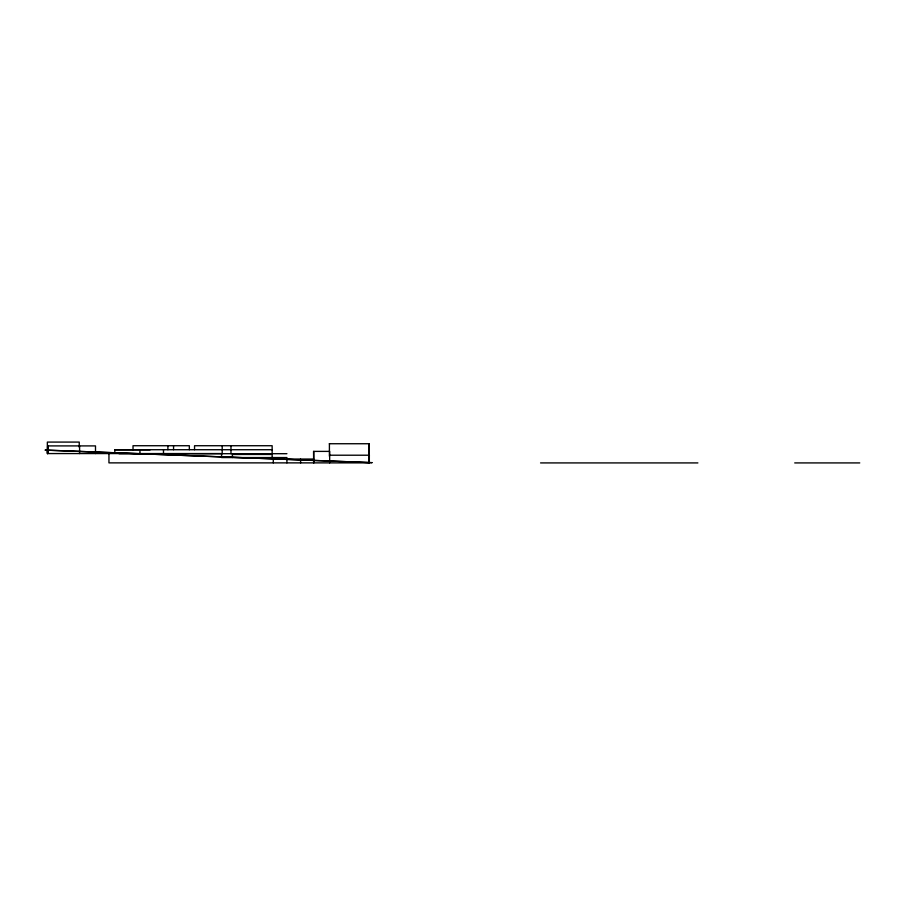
<?xml version="1.0" encoding="UTF-8"?>
<svg xmlns="http://www.w3.org/2000/svg" width="905" height="905" viewBox="0 0 905 905"><rect width="100%" height="100%" fill="white"/><g stroke="black" fill="none" stroke-linecap="round" stroke-linejoin="round"><path stroke-width="1.36" d="M47.784 453.563L47.784 445.905M369.319 462.557L369.342 455.215M329.318 443.733L369.172 443.733L369.251 462.874M47.524 453.563L47.614 445.905L95.5 445.905L95.5 453.563M47.433 449.74L47.614 453.563L47.694 445.905M272.145 449.717L114.811 449.717L114.811 452.376M114.811 449.842L150.106 449.842M119.008 453.699L286.919 453.699M329.578 455.215L369.432 455.215M286.919 459.05L313.662 459.05M369.432 462.874L108.951 462.874L108.951 453.563M540.557 462.919L697.891 462.919M794.714 462.919L859.75 462.919M369.082 443.733L368.991 462.874M329.669 462.874L329.669 451.391L313.56 451.391L313.662 462.874M329.409 443.733L329.409 456.267M313.764 451.391L313.764 462.874M300.528 459.05L300.641 462.874M286.919 462.874L286.919 457.557L221.567 457.557L221.567 453.563L47.354 453.563L47.354 442.081L79.244 442.081L79.244 447.183M273.287 457.557L273.287 462.874M272.145 453.699L272.145 445.724L194.541 445.724L194.541 449.717M272.145 457.557L272.145 454.457L232.381 454.457L232.381 457.557M230.979 445.724L230.979 453.699M222.2 445.724L222.2 453.699M189.337 449.717L189.337 445.724L133.024 445.724L133.024 449.717M173.556 445.724L173.556 449.717M167.9 445.724L167.9 449.717M163.488 449.717L163.488 453.699M139.947 449.717L139.947 453.699M79.595 445.905L79.595 453.563M45.261 450.102L371.966 462.659L45.261 450.102"/></g></svg>
